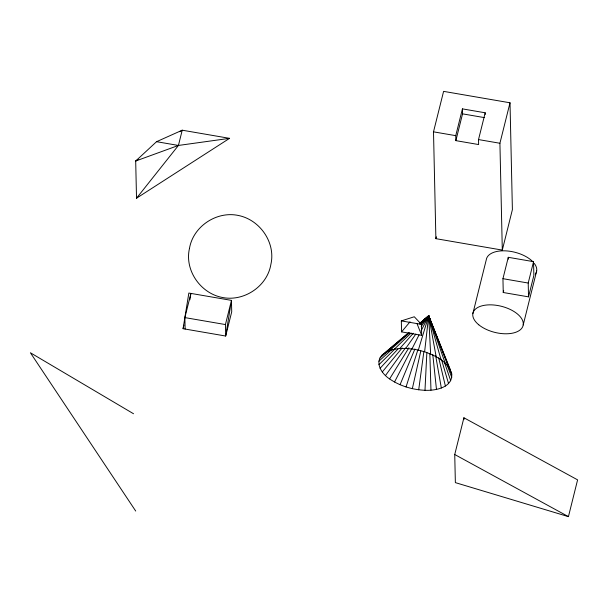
<?xml version="1.0" encoding="UTF-8"?>
<svg xmlns="http://www.w3.org/2000/svg" width="608" height="608" viewBox="0 0 608 608"><rect width="100%" height="100%" fill="white"/><g stroke="black" fill="none" stroke-linecap="round" stroke-linejoin="round"><path stroke-width="0.91" d="M408.622 332.758L382.113 355.118C374.368 362.976 382.136 374.216 389.606 378.921C399.973 386.057 412.475 389.728 424.984 390.298L426.854 352.594M424.984 390.298C435.381 390.807 452.732 387.623 451.752 374.042C448.446 361.836 435.586 355.695 424.62 351.781L428.686 315.833L420.082 323.084M418.707 389.796L423.89 351.409M183.069 328.7L188.845 293.056L231.458 300.382L231.716 311.851L225.682 336.034L183.069 328.7L183.958 325.12M189.863 299.805L190.904 293.413L184.87 317.596L185.128 329.057M412.338 388.672L420.82 350.869M136.519 198.216L178.425 145.449L182.225 130.203L229.566 138.343L136.519 198.216L135.69 161.021L156.552 141.687L182.225 130.203L179.9 131.738M225.431 324.566L231.458 300.382L225.682 336.034L225.431 324.566L184.87 317.596M433.504 131.837L443.597 91.367L510.013 102.79L512.392 209.623L502.307 250.093L435.89 238.67L433.504 131.837L455.749 135.66L455.863 140.638L478.625 144.552L478.519 139.574L485.192 112.792L462.43 108.878L455.749 135.66M455.863 140.638L462.544 113.856L462.43 108.878M435.89 238.67L436.346 236.831M502.307 250.093L499.92 143.26L510.013 102.79M472.834 313.675L486.309 259.639A25.832 13.46 14 0 1 505.385 250.846A25.832 13.46 14 0 1 532.752 261.638M454.738 454.526L463.904 417.764L577.6 479.864L568.434 516.633L455.362 482.623L454.738 454.526L568.434 516.633M502.945 278.684L508.28 257.313L533.55 261.66L533.854 275.462L528.519 296.856L503.249 292.509L502.945 278.684L528.215 283.047L528.519 296.856M503.249 292.509L503.698 290.73M528.215 283.032L533.55 261.66M523.207 324.961L536.682 270.917M382.113 355.118C392.046 346.75 406.372 347.768 418.334 350.071L428.686 315.833L450.612 370.424M406.053 386.969L417.795 350.048M400.049 384.727L414.914 348.969M411.958 348.954L419.072 334.879M421.162 330.737L428.686 315.833L451.752 374.042M394.516 382.014L411.814 348.506M389.606 378.921L408.903 347.776M427.698 317.429L428.686 315.833L448.4 366.776M405.688 348.452L415.849 334.043M421.2 326.45L428.686 315.833L435.282 333.458M385.487 375.539L405.422 347.981M427.576 317.368L428.686 315.833L445.185 363.204M382.272 371.967L402.162 347.913M426.877 318.022L428.686 315.833L431.703 324.725M401.576 331.884L401.333 320.902L414.276 316.76L421.428 324.36L421.671 335.335L401.576 331.884L410.043 321.799M399.707 348.589L413.273 333.252M421.283 324.193L428.686 315.833L430.008 320.355M380.061 368.319L397.974 348.984M426.124 318.6L428.686 315.833L441.066 359.822M378.921 364.701L395.056 348.855M424.65 319.8L428.686 315.833L429.772 320.393M394.204 349.357L411.107 332.926M420.569 323.722L428.686 315.833L436.156 356.729M378.89 361.228L392.213 349.083M421.671 322.225L428.686 315.833L429.172 318.607M389.34 350.725L409.716 332.66M419.55 323.935L428.686 315.833L430.624 354.023M379.962 357.998L387.843 351.181M420.082 323.274L428.686 315.833L419.999 323.205M385.267 352.67L408.424 333.024M138.016 159.478L135.69 161.021L178.425 145.449L229.566 138.343M462.544 113.856L484.394 117.61M478.519 139.574L499.92 143.26M156.552 141.687L178.425 145.449M401.333 320.902L421.428 324.36M418.334 350.071L424.62 351.781M133.532 413.752L30.4 352.762L135.706 511.047M416.966 323.517L421.671 335.335M446.834 364.298L451.782 377.515M444.372 362.072L450.71 380.745M441.408 359.222L448.56 383.625M438.672 357.8L445.398 386.072M435.655 355.627L441.332 388.018M432.774 354.502L436.468 389.394M429.841 353.468L430.966 390.161M508.28 257.313L508.318 259.152M485.192 112.792L485.23 114.448M463.904 417.764L463.942 419.634M534.356 263.5A25.832 13.46 14 0 1 535.283 274.178M189.483 248.391C184.391 270.096 200.328 293.056 221.897 297.38C243.648 302.1 267.208 286.474 270.856 264.488C275.948 242.782 260.011 219.815 238.442 215.49C216.691 210.778 193.131 226.404 189.483 248.391M478.732 324.756A25.832 13.46 14 0 0 521.808 328.214A25.832 13.46 14 0 0 493.529 304.98A25.832 13.46 14 0 0 478.732 324.756"/></g></svg>
